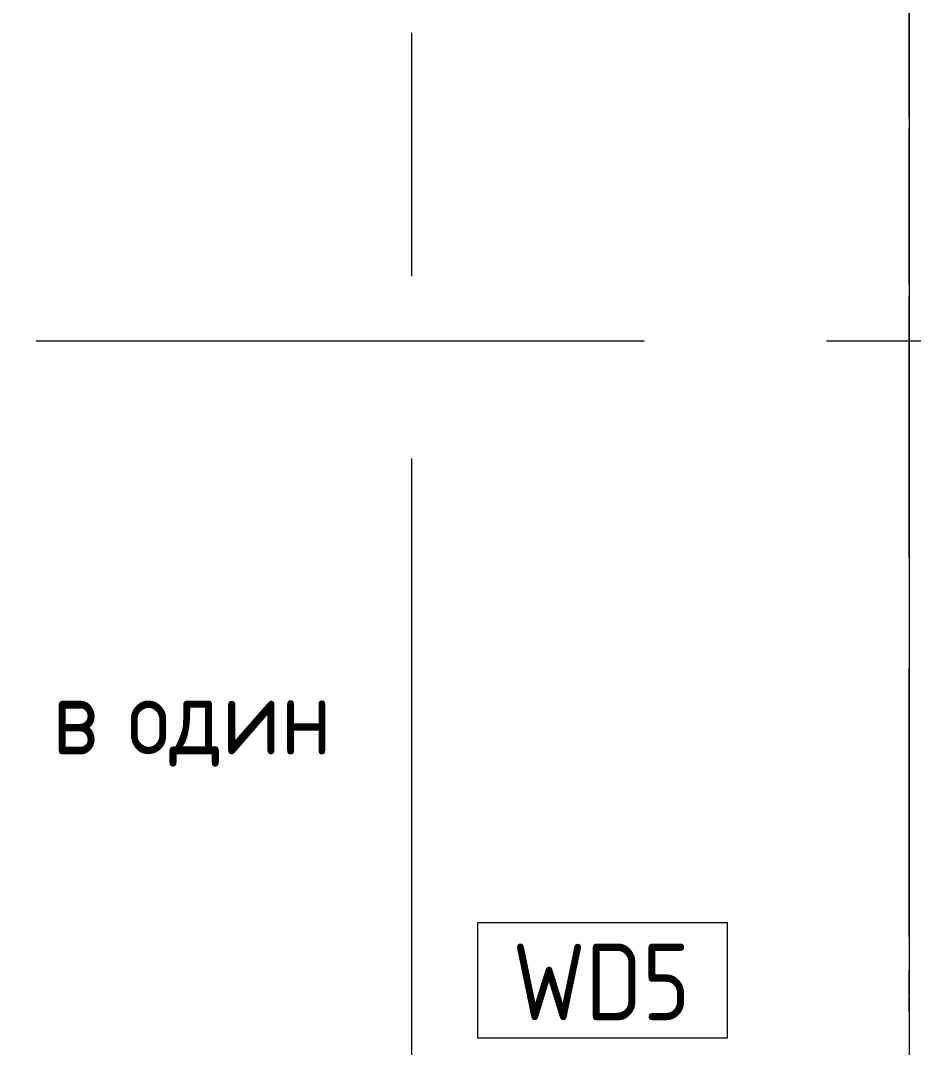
# Model space of a CAD drawing. Header units: millimetres. Extents: x 81368 to 286493, y -8553 to 29000.
# Drawn here: x 104788 to 107120, y 1754 to 4436 of the extents above; entities that cross this region are included whole.
import ezdxf

# ---------------------------------------------------------------- set-up
doc = ezdxf.new("R2010")
doc.units = ezdxf.units.MM
doc.linetypes.add('Осевая', pattern=[3175, 635, -476.25, 1587.5, -476.25])
doc.layers.add('A-FLOR-1', color=7, linetype='Continuous', lineweight=9, true_color=0xaaaaaa)
doc.layers.add('G-ANNO-TEXT-1', color=7, linetype='Continuous', lineweight=9, true_color=0x3c3c3c)
for name, color, linetype, lineweight in [('A-GENM', 7, 'Continuous', 9), ('A-WALL-IDEN', 7, 'Continuous', 9), ('Оси-2', 7, 'Осевая', 9)]:
    doc.layers.add(name, color=color, linetype=linetype, lineweight=lineweight)
doc.styles.add('GOST Common_1', font='GOST_Common.ttf', dxfattribs={"width": 0.9, "height": 200})

# ---------------------------------------------------------------- blocks, each defined once
blk = doc.blocks.new('Рисунок_горы - Рисунок_горы-31934381-План монтажа стен и перегородок 1 этажа в осях 23_1-33')
at = {"layer": 'A-GENM'}
for p, q in [((107109, 4374.4), (107109, 4384)), ((107109, 4308.3), (107109, 4334.6)), ((107109, 4258.7), (107109, 4082.8)), ((107109, 3759.7), (107109, 3739.9)), ((107109, 3402.6), (107109, 3715.1)), ((107109, 3715.1), (107109, 3402.6)), ((107109, 3400.4), (107109, 3402.6)), ((107109, 3402.6), (107109, 3400.4)), ((107109, 3083.5), (107109, 3033.8)), ((107109, 3033.8), (107109, 3083.5)), ((107109, 2902.9), (107109, 2510.3)), ((107109, 2349.5), (107109, 2318.8)), ((107109, 1892.3), (107109, 1912.9))]:
    blk.add_line(p, q, dxfattribs=at)
for points in [[(107109, 4407.1), (107109, 4421.2), (107109, 4448.2), (107109, 4480.9)], [(107109, 4423.1), (107109, 4418.5), (107109, 4333), (107109, 4267.6)], [(107109, 4411.7), (107109, 4398.1), (107109, 4349), (107109, 4292)], [(107109, 4388.7), (107109, 4383.5), (107109, 4378.7), (107109, 4374.4)], [(107109, 4317.2), (107109, 4357.9), (107109, 4365.3), (107109, 4387.8)], [(107109, 4352.9), (107109, 4342.3), (107109, 4301.5), (107109, 4243.4)], [(107109, 4330.1), (107109, 4333.9), (107109, 4326.6), (107109, 4344.4)], [(107109, 4284.3), (107109, 4313.8), (107109, 4319.7), (107109, 4338.1)], [(107109, 4330.9), (107109, 4330.7), (107109, 4330.5), (107109, 4330.1)], [(107109, 4284.9), (107109, 4299.2), (107109, 4315.7), (107109, 4330.1)], [(107109, 4206.3), (107109, 4223.5), (107109, 4265.2), (107109, 4317.2)], [(107109, 4185.5), (107109, 4201.4), (107109, 4243.1), (107109, 4284.3)], [(107109, 4185.1), (107109, 4203.6), (107109, 4225.6), (107109, 4254)], [(107109, 4109.1), (107109, 4188.9), (107109, 4152.7), (107109, 4076.1)], [(107109, 4180), (107109, 4180.5), (107109, 4181.1), (107109, 4181.9)], [(107109, 4045.2), (107109, 4057.1), (107109, 4079.3), (107109, 4109.1)], [(107109, 4079.1), (107109, 4063.9), (107109, 4046.4), (107109, 4024.9)], [(107109, 3775), (107109, 3972.8), (107109, 3938.6), (107109, 4024.9)], [(107109, 3861.6), (107109, 3860.2), (107109, 3858.1), (107109, 3855.2)], [(107109, 3797.3), (107109, 3797.5), (107109, 3797.7), (107109, 3797.9)], [(107109, 3746.2), (107109, 3755.2), (107109, 3774), (107109, 3783.9)], [(107109, 3400.4), (107109, 3399.3), (107109, 3107.3), (107109, 3083.5)], [(107109, 3190.2), (107109, 3238.9), (107109, 3287.7), (107109, 3341.9)], [(107109, 2744.1), (107109, 2736.6), (107109, 2730.3), (107109, 2725.9)], [(107109, 2656.1), (107109, 2679.4), (107109, 2705), (107109, 2725.9)], [(107109, 2525.4), (107109, 2507.2), (107109, 2429.8), (107109, 2406.1)], [(107109, 2405.3), (107109, 2304), (107109, 2038.3), (107109, 1883.2)], [(107109, 2043.8), (107109, 2144.3), (107109, 2381.5), (107109, 2405.3)], [(107109, 2320.5), (107109, 2323.6), (107109, 2328.7), (107109, 2337.1)], [(107109, 1964.2), (107109, 1942.5), (107109, 1888.8), (107109, 1862.5)], [(107109, 1892), (107109, 1892.1), (107109, 1892.2), (107109, 1892.3)], [(107109, 1846.5), (107109, 1852.9), (107109, 1864.9), (107109, 1884.9)]]:
    blk.add_open_spline(points, degree=3, dxfattribs=at)
for points, knots in [([(107109, 4440.6), (107109, 4440.6), (107109, 4423.4), (107109, 4411.7), (107109, 4404.7)], [0.3333333, 0.3333333, 0.3333333, 0.3333333, 0.3333333, 0.4725469, 0.4725469, 0.4725469, 0.4725469]), ([(107109, 4384), (107109, 4384), (107109, 4409.9), (107109, 4421.5), (107109, 4423.1)], [0.059701493, 0.059701493, 0.059701493, 0.059701493, 0.059701503, 0.063359476, 0.063359476, 0.063359476, 0.063359476]), ([(107109, 4387.8), (107109, 4387.8), (107109, 4400.3), (107109, 4408.2), (107109, 4412.2)], [0.25, 0.25, 0.25, 0.25, 0.25000001, 0.29509072, 0.29509072, 0.29509072, 0.29509072]), ([(107109, 4355.8), (107109, 4355.8), (107109, 4362.9), (107109, 4368.3), (107109, 4374.4)], [0.02985075, 0.02985075, 0.02985075, 0.02985075, 0.02985076, 0.04477612, 0.04477612, 0.04477612, 0.04477612]), ([(107109, 4374.4), (107109, 4374.4), (107109, 4368.3), (107109, 4362.9), (107109, 4355.8)], [0.589928058, 0.589928058, 0.589928058, 0.589928058, 0.589928068, 0.597122302, 0.597122302, 0.597122302, 0.597122302]), ([(107109, 4344.4), (107109, 4344.4), (107109, 4347.6), (107109, 4352.1), (107109, 4355.8)], [0.01492537, 0.01492537, 0.01492537, 0.01492537, 0.01492538, 0.02985075, 0.02985075, 0.02985075, 0.02985075]), ([(107109, 4355.8), (107109, 4355.8), (107109, 4352.1), (107109, 4347.6), (107109, 4344.4)], [0.597122302, 0.597122302, 0.597122302, 0.597122302, 0.597122312, 0.604316547, 0.604316547, 0.604316547, 0.604316547]), ([(107109, 4338.1), (107109, 4338.1), (107109, 4345.5), (107109, 4350.4), (107109, 4353.1)], [0.2, 0.2, 0.2, 0.2, 0.20000001, 0.23225686, 0.23225686, 0.23225686, 0.23225686]), ([(107109, 4344.4), (107109, 4344.4), (107109, 4335.8), (107109, 4333), (107109, 4332.1)], [0.604316547, 0.604316547, 0.604316547, 0.604316547, 0.604316557, 0.607822023, 0.607822023, 0.607822023, 0.607822023]), ([(107109, 4330.1), (107109, 4330.1), (107109, 4309.7), (107109, 4273.5), (107109, 4254)], [0.18181818, 0.18181818, 0.18181818, 0.18181818, 0.18181819, 0.27272727, 0.27272727, 0.27272727, 0.27272727]), ([(107109, 4254), (107109, 4254), (107109, 4273.5), (107109, 4309.7), (107109, 4330.1)], [0.97014925, 0.97014925, 0.97014925, 0.97014925, 0.97014926, 1, 1, 1, 1]), ([(107109, 4330.1), (107109, 4330.1), (107109, 4315.7), (107109, 4299.2), (107109, 4284.9)], [0.611510791, 0.611510791, 0.611510791, 0.611510791, 0.611510801, 0.617072383, 0.617072383, 0.617072383, 0.617072383]), ([(107109, 4267.6), (107109, 4267.6), (107109, 4277.2), (107109, 4300.9), (107109, 4308.3)], [0.07462687, 0.07462687, 0.07462687, 0.07462687, 0.07462688, 0.08955224, 0.08955224, 0.08955224, 0.08955224]), ([(107109, 4308.3), (107109, 4308.3), (107109, 4294.5), (107109, 4267.6), (107109, 4258.7)], [0.08955224, 0.08955224, 0.08955224, 0.08955224, 0.08955225, 0.10447761, 0.10447761, 0.10447761, 0.10447761]), ([(107109, 4292), (107109, 4292), (107109, 4244.2), (107109, 4216.6), (107109, 4204.7)], [0.5, 0.5, 0.5, 0.5, 0.5, 0.6504171, 0.6504171, 0.6504171, 0.6504171]), ([(107109, 4254), (107109, 4254), (107109, 4225.6), (107109, 4203.6), (107109, 4185.1)], [0.27272727, 0.27272727, 0.27272727, 0.27272727, 0.27272728, 0.29544577, 0.29544577, 0.29544577, 0.29544577]), ([(107109, 4243.4), (107109, 4243.4), (107109, 4218.4), (107109, 4188.9), (107109, 4180.5)], [0.4, 0.4, 0.4, 0.4, 0.4, 0.5435633, 0.5435633, 0.5435633, 0.5435633]), ([(107109, 4082.8), (107109, 4082.8), (107109, 3948.4), (107109, 3856.6), (107109, 3759.7)], [0.11940299, 0.11940299, 0.11940299, 0.11940299, 0.119403, 0.13432836, 0.13432836, 0.13432836, 0.13432836]), ([(107109, 4024.9), (107109, 4024.9), (107109, 4046.4), (107109, 4063.9), (107109, 4079.1)], [0.955223881, 0.955223881, 0.955223881, 0.955223881, 0.955223891, 0.958256249, 0.958256249, 0.958256249, 0.958256249]), ([(107109, 4076.1), (107109, 4076.1), (107109, 4061), (107109, 4050.4), (107109, 4043.8)], [0.3333333, 0.3333333, 0.3333333, 0.3333333, 0.3333333, 0.4773843, 0.4773843, 0.4773843, 0.4773843]), ([(107109, 4024.9), (107109, 4024.9), (107109, 3938.6), (107109, 3972.8), (107109, 3775)], [0.36363636, 0.36363636, 0.36363636, 0.36363636, 0.36363637, 0.45334444, 0.45334444, 0.45334444, 0.45334444]), ([(107109, 3797.9), (107109, 3797.9), (107109, 3826.6), (107109, 3852.7), (107109, 3861.1)], [0.4, 0.4, 0.4, 0.4, 0.4, 0.5270595, 0.5270595, 0.5270595, 0.5270595]), ([(107109, 3855.2), (107109, 3855.2), (107109, 3855.2), (107109, 3855.1), (107109, 3855.1)], [0.6, 0.6, 0.6, 0.6, 0.60000001, 0.6008378367, 0.6008378367, 0.6008378367, 0.6008378367]), ([(107109, 3341.9), (107109, 3341.9), (107109, 3360.7), (107109, 3384.7), (107109, 3400.4)], [0.875, 0.875, 0.875, 0.875, 0.875, 1, 1, 1, 1]), ([(107109, 3400.4), (107109, 3400.4), (107109, 3384.7), (107109, 3360.7), (107109, 3341.9)], [0.71942446, 0.71942446, 0.71942446, 0.71942446, 0.71942447, 0.726618705, 0.726618705, 0.726618705, 0.726618705]), ([(107109, 3083.5), (107109, 3083.5), (107109, 3107.2), (107109, 3396.6), (107109, 3400.3)], [0.88059701, 0.88059701, 0.88059701, 0.88059701, 0.88059702, 0.89545374, 0.89545374, 0.89545374, 0.89545374]), ([(107109, 3341.9), (107109, 3341.9), (107109, 3287.7), (107109, 3238.9), (107109, 3190.2)], [0.726618705, 0.726618705, 0.726618705, 0.726618705, 0.726618715, 0.730787086, 0.730787086, 0.730787086, 0.730787086]), ([(107109, 2725.9), (107109, 2725.9), (107109, 2730.3), (107109, 2736.6), (107109, 2744.1)], [0.4375, 0.4375, 0.4375, 0.4375, 0.43750001, 0.446836628, 0.446836628, 0.446836628, 0.446836628]), ([(107109, 2725.9), (107109, 2725.9), (107109, 2700.2), (107109, 2667.3), (107109, 2640.3)], [0.776978417, 0.776978417, 0.776978417, 0.776978417, 0.776978427, 0.784172662, 0.784172662, 0.784172662, 0.784172662]), ([(107109, 2640.3), (107109, 2640.3), (107109, 2645.3), (107109, 2650.6), (107109, 2656.1)], [0.375, 0.375, 0.375, 0.375, 0.37500001, 0.38675755, 0.38675755, 0.38675755, 0.38675755]), ([(107109, 2581.4), (107109, 2581.4), (107109, 2621.6), (107109, 2621.3), (107109, 2640.3)], [0.3125, 0.3125, 0.3125, 0.3125, 0.31250001, 0.375, 0.375, 0.375, 0.375]), ([(107109, 2640.3), (107109, 2640.3), (107109, 2621.3), (107109, 2621.6), (107109, 2581.4)], [0.784172662, 0.784172662, 0.784172662, 0.784172662, 0.784172672, 0.791366906, 0.791366906, 0.791366906, 0.791366906]), ([(107109, 2510.3), (107109, 2510.3), (107109, 2529), (107109, 2562.7), (107109, 2581.4)], [0.25, 0.25, 0.25, 0.25, 0.25000001, 0.3125, 0.3125, 0.3125, 0.3125]), ([(107109, 2581.4), (107109, 2581.4), (107109, 2562.7), (107109, 2529), (107109, 2510.3)], [0.791366906, 0.791366906, 0.791366906, 0.791366906, 0.791366916, 0.798561151, 0.798561151, 0.798561151, 0.798561151]), ([(107109, 2515.4), (107109, 2515.4), (107109, 2518.6), (107109, 2521.6), (107109, 2524.6)], [0.8059701493, 0.8059701493, 0.8059701493, 0.8059701493, 0.8059701593, 0.8067048386, 0.8067048386, 0.8067048386, 0.8067048386]), ([(107109, 2444.2), (107109, 2444.2), (107109, 2463.7), (107109, 2510.3), (107109, 2522.5)], [0.7142857, 0.7142857, 0.7142857, 0.7142857, 0.7142857, 0.9587899, 0.9587899, 0.9587899, 0.9587899]), ([(107109, 2510.3), (107109, 2510.3), (107109, 2483), (107109, 2428.7), (107109, 2405.3)], [0.798561151, 0.798561151, 0.798561151, 0.798561151, 0.798561161, 0.805755396, 0.805755396, 0.805755396, 0.805755396]), ([(107109, 2337.1), (107109, 2337.1), (107109, 2349.8), (107109, 2431.6), (107109, 2444.2)], [0.5714286, 0.5714286, 0.5714286, 0.5714286, 0.5714286, 0.7142857, 0.7142857, 0.7142857, 0.7142857]), ([(107109, 2406.1), (107109, 2406.1), (107109, 2382.9), (107109, 2358.8), (107109, 2349.5)], [0.1428571, 0.1428571, 0.1428571, 0.1428571, 0.1428572, 0.2857143, 0.2857143, 0.2857143, 0.2857143]), ([(107109, 2405.3), (107109, 2405.3), (107109, 2381.5), (107109, 2144.3), (107109, 2043.8)], [0.805755396, 0.805755396, 0.805755396, 0.805755396, 0.805755406, 0.811968093, 0.811968093, 0.811968093, 0.811968093]), ([(107109, 1912.9), (107109, 1912.9), (107109, 1929.2), (107109, 1947.2), (107109, 1957.2)], [0.75, 0.75, 0.75, 0.75, 0.75, 0.9031603, 0.9031603, 0.9031603, 0.9031603]), ([(107109, 1884.9), (107109, 1884.9), (107109, 1886.1), (107109, 1887), (107109, 1887.6)], [0.5, 0.5, 0.5, 0.5, 0.50000001, 0.51734184, 0.51734184, 0.51734184, 0.51734184]), ([(107109, 1883.2), (107109, 1883.2), (107109, 1772), (107109, 1712.3), (107109, 1580.9)], [0.05882353, 0.05882353, 0.05882353, 0.05882353, 0.05882354, 0.11764706, 0.11764706, 0.11764706, 0.11764706]), ([(107109, 1862.5), (107109, 1862.5), (107109, 1860.3), (107109, 1858.7), (107109, 1857.3)], [0.125, 0.125, 0.125, 0.125, 0.12500001, 0.14766196, 0.14766196, 0.14766196, 0.14766196])]:
    blk.add_open_spline(points, degree=3, knots=knots, dxfattribs=at)
blk = doc.blocks.new('М_стена2 - Типоразмер-30678229-План монтажа стен и перегородок 1 этажа в осях 23_1-33')
at = {"layer": 'A-WALL-IDEN'}
for p, q in [((3.258, 1.523), (-3.273, 1.523)), ((-3.273, 1.523), (-3.273, -1.477)), ((3.258, -1.477), (3.258, 1.523)), ((-3.273, -1.477), (3.258, -1.477))]:
    blk.add_line(p, q, dxfattribs=at)

msp = doc.modelspace()

# ---------------------------------------------------------------- linework, layer by layer
at = {"layer": 'A-FLOR-1'}
msp.add_line((107110, 170), (107110, 10380), dxfattribs=at)
at = {"layer": 'Оси-2'}
for p, q in [((105810, 593.7), (105810, 19528.3)), ((84667.6, 3600), (122760, 3600))]:
    msp.add_line(p, q, dxfattribs=at)

# ---------------------------------------------------------------- block references
at = {"layer": 'A-GENM'}
msp.add_blockref('Рисунок_горы - Рисунок_горы-31934381-План монтажа стен и перегородок 1 этажа в осях 23_1-33', (0, 0), dxfattribs=at)
at = {"layer": 'A-WALL-IDEN', "xscale": 99.99999999999993, "yscale": 99.99999999999993, "zscale": 99.99999999999993}
msp.add_blockref('М_стена2 - Типоразмер-30678229-План монтажа стен и перегородок 1 этажа в осях 23_1-33', (106308.9, 1927.4), dxfattribs=at)

# ---------------------------------------------------------------- texts
at = {"layer": 'A-WALL-IDEN', "insert": (106072.4, 2025.5), "char_height": 200, "width": 584.43, "attachment_point": 1, "style": 'GOST Common_1'}
msp.add_mtext('WD5', dxfattribs=at)
at = {"layer": 'G-ANNO-TEXT-1', "char_height": 200, "attachment_point": 1, "style": 'GOST Common_1'}
for s, insert, width in [('\\fGOST Common|b0|i0|c204|p34|;\\W.9; ', (105001.6, 2719.4), 79.367), ('\\fGOST Common|b0|i0|c204|p34|;\\W.9; ', (105591, 2719.4), 79.367), ('\\fGOST Common|b0|i0|c204|p34|;\\W.9;в', (104870.7, 2719.4), 158.734), ('один', (105067.1, 2719.4), 634.937)]:
    msp.add_mtext(s, dxfattribs=dict(at, insert=insert, width=width))

doc.saveas('drawing.dxf')
